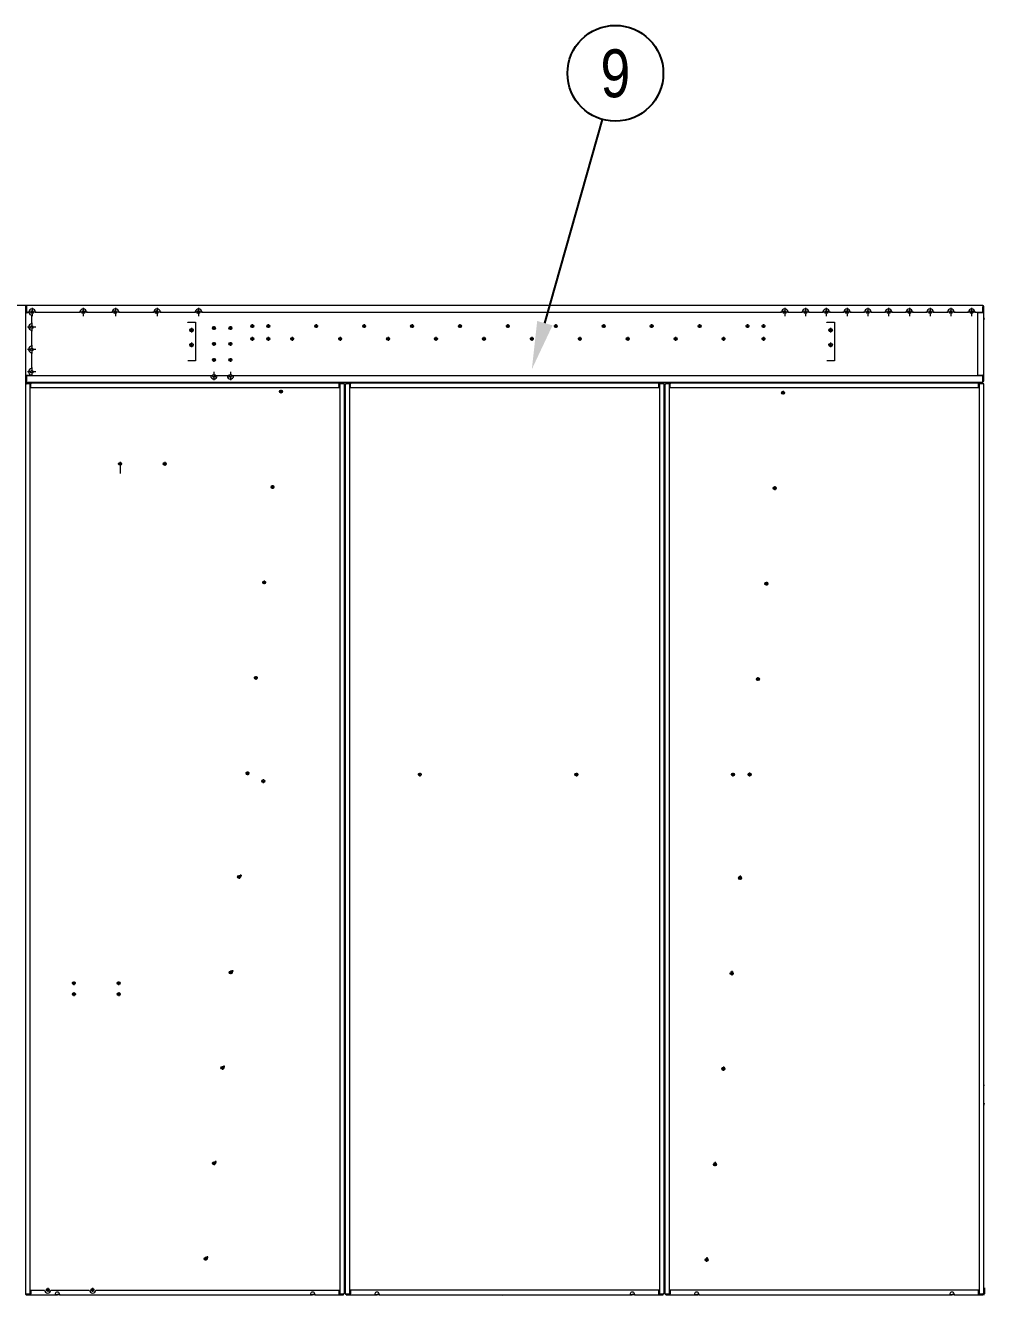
# Model space of a CAD drawing. Header units: millimetres. Extents: x -17070 to 48083, y -291348 to 45670.
# Drawn here: x 28776 to 31778, y 32957 to 36935 of the extents above; entities that cross this region are included whole.
import ezdxf
from ezdxf.enums import TextEntityAlignment as Align

# ---------------------------------------------------------------- set-up
doc = ezdxf.new("R2010")
doc.units = ezdxf.units.MM
doc.linetypes.add('DASHDOT', pattern=[18.5, 12, -3, 0.5, -3])
doc.layers.add('냉각탑_dim', color=1, linetype='Continuous')
doc.layers.add('냉각탑_text', color=3, linetype='Continuous')
doc.styles.get("Standard").update_dxf_attribs({"font": 'arial.ttf'})

# ---------------------------------------------------------------- blocks, each defined once
blk = doc.blocks.new('1')
at = {"lineweight": 20}
blk.add_line((28779.5, 36057.3), (27776, 36057.3), dxfattribs=at)
at = {"color": 7, "lineweight": 20, "ltscale": 0.4625}
for p, q in [((28776, 36053.8), (28776, 36035.3)), ((28778, 36035.3), (28778, 36053.8)), ((31774, 36053.8), (31774, 36035.3)), ((31776, 36035.3), (31776, 36053.8)), ((28776, 35839.3), (28776, 35820.8)), ((28778, 35820.8), (28778, 35839.3)), ((31774, 35839.3), (31774, 35820.8)), ((31776, 35820.8), (31776, 35839.3)), ((31777.5, 32981.8), (31777.5, 32963.3)), ((31777.5, 32981.8), (31777.5, 32963.3))]:
    blk.add_line(p, q, dxfattribs=at)
at = {"color": 7, "lineweight": 20, "ltscale": 0.05}
for p, q in [((28778, 36053.8), (28776, 36053.8)), ((31774, 36053.8), (31776, 36053.8)), ((28778, 35820.8), (28776, 35820.8)), ((28818, 35815.3), (28818, 35817.3)), ((29114, 35817.3), (29114, 35815.3)), ((29136, 35817.3), (29136, 35815.3)), ((29158, 35817.3), (29158, 35815.3)), ((29247.8, 35815.3), (29247.8, 35817.3)), ((29309, 35815.3), (29309, 35817.3)), ((29339, 35817.3), (29339, 35815.3)), ((29341, 35815.3), (29341, 35817.3)), ((29343, 35817.3), (29343, 35815.3)), ((29345, 35817.3), (29345, 35815.3)), ((29442.5, 35815.3), (29442.5, 35817.3)), ((29444.5, 35817.3), (29444.5, 35815.3)), ((31247.8, 35815.3), (31247.8, 35817.3)), ((31774, 35820.8), (31776, 35820.8)), ((29247.8, 32959.3), (29247.8, 32957.3)), ((31247.8, 32959.3), (31247.8, 32957.3))]:
    blk.add_line(p, q, dxfattribs=at)
at = {"color": 7, "lineweight": 20, "ltscale": 0.0375}
for p, q in [((28778, 36053.8), (28779.5, 36053.8)), ((31774, 36053.8), (31772.5, 36053.8)), ((28778, 35820.8), (28779.5, 35820.8)), ((28779.1, 35813.7), (28779.1, 35812.2)), ((29771.9, 35813.7), (29771.9, 35812.2)), ((29779.6, 35813.7), (29779.6, 35812.2)), ((30772.4, 35813.7), (30772.4, 35812.2)), ((30780.1, 35813.7), (30780.1, 35812.2)), ((31774, 35820.8), (31772.5, 35820.8)), ((31772.9, 35813.7), (31772.9, 35812.2)), ((29776.5, 34610.3), (29775, 34610.3)), ((30777, 34610.3), (30775.5, 34610.3)), ((29776.5, 34566.3), (29775, 34566.3)), ((30777, 34566.3), (30775.5, 34566.3)), ((29776.5, 34549.3), (29775, 34549.3)), ((30777, 34549.3), (30775.5, 34549.3)), ((28779.1, 32960.9), (28779.1, 32962.4)), ((29771.9, 32960.9), (29771.9, 32962.4)), ((29779.6, 32960.9), (29779.6, 32962.4)), ((30772.4, 32960.9), (30772.4, 32962.4)), ((30780.1, 32960.9), (30780.1, 32962.4)), ((31772.9, 32960.9), (31772.9, 32962.4))]:
    blk.add_line(p, q, dxfattribs=at)
at = {"color": 7, "lineweight": 20}
for p, q in [((31772.5, 36057.3), (28779.5, 36057.3)), ((28807, 36037.3), (28947, 36037.3)), ((28967, 36037.3), (29048, 36037.3)), ((29068, 36037.3), (29178, 36037.3)), ((29198, 36037.3), (29308, 36037.3)), ((29328, 36037.3), (31142.5, 36037.3)), ((31162.5, 36037.3), (31207.5, 36037.3)), ((31227.5, 36037.3), (31272.5, 36037.3)), ((31292.5, 36037.3), (31337.5, 36037.3)), ((31357.5, 36037.3), (31402.5, 36037.3)), ((31422.5, 36037.3), (31467.5, 36037.3)), ((31487.5, 36037.3), (31532.5, 36037.3)), ((31552.5, 36037.3), (31597.5, 36037.3)), ((31617.5, 36037.3), (31662.5, 36037.3)), ((31682.5, 36037.3), (31727.5, 36037.3)), ((31747.5, 36037.3), (31772.5, 36037.3)), ((28776, 36035.3), (28776, 35839.3)), ((28796, 36000.3), (28796, 36027.4)), ((29284.2, 36005.9), (29307.8, 36005.9)), ((29307.8, 36005.9), (29307.8, 35884.3)), ((31284.2, 36005.9), (31307.8, 36005.9)), ((31307.8, 36005.9), (31307.8, 35884.3)), ((31756, 36035.3), (31756, 35839.3)), ((31776, 35839.3), (31776, 36035.3)), ((28796, 35930.3), (28796, 35980.3)), ((28796, 35860.3), (28796, 35910.3)), ((29307.8, 35884.3), (29284.2, 35884.3)), ((31307.8, 35884.3), (31284.2, 35884.3)), ((28776, 35812.2), (28776, 32962.4)), ((29356, 35837.3), (28779.5, 35837.3)), ((28779.5, 35817.3), (31772.5, 35817.3)), ((28791, 32962.4), (28791, 35812.2)), ((28792.6, 35815.3), (29758.4, 35815.3)), ((29758.4, 35800.3), (28792.6, 35800.3)), ((29407.5, 35837.3), (29376, 35837.3)), ((31772.5, 35837.3), (29427.5, 35837.3)), ((29760, 35812.2), (29760, 32962.4)), ((29775, 32962.4), (29775, 35812.2)), ((29776.5, 35812.2), (29776.5, 32962.4)), ((29791.5, 32962.4), (29791.5, 35812.2)), ((29793.1, 35815.3), (30758.9, 35815.3)), ((30758.9, 35800.3), (29793.1, 35800.3)), ((30760.5, 35812.2), (30760.5, 32962.4)), ((30775.5, 32962.4), (30775.5, 35812.2)), ((30777, 35812.2), (30777, 32962.4)), ((30792, 32962.4), (30792, 35812.2)), ((30793.6, 35815.3), (31759.4, 35815.3)), ((31759.4, 35800.3), (30793.6, 35800.3)), ((31761, 35812.2), (31761, 32962.4)), ((31776, 32962.4), (31776, 35812.2)), ((28792.6, 32974.3), (28836, 32974.3)), ((28855.9, 32974.3), (28976, 32974.3)), ((28995.9, 32974.3), (29758.4, 32974.3)), ((30758.9, 32974.3), (29793.1, 32974.3)), ((31759.4, 32974.3), (30793.6, 32974.3)), ((28792.6, 32959.3), (28869.3, 32959.3)), ((28882.7, 32959.3), (29668.3, 32959.3)), ((29681.7, 32959.3), (29758.4, 32959.3)), ((29793.1, 32959.3), (29869.8, 32959.3)), ((29883.2, 32959.3), (30668.8, 32959.3)), ((30682.2, 32959.3), (30758.9, 32959.3)), ((30793.6, 32959.3), (30870.3, 32959.3)), ((30883.7, 32959.3), (31669.3, 32959.3)), ((31682.7, 32959.3), (31759.4, 32959.3))]:
    blk.add_line(p, q, dxfattribs=at)
at = {"color": 7, "lineweight": 20, "ltscale": 0.0875}
for p, q in [((28779.5, 36057.3), (28779.5, 36053.8)), ((31772.5, 36057.3), (31772.5, 36053.8)), ((28776, 36035.3), (28779.5, 36035.3)), ((31776, 36035.3), (31772.5, 36035.3)), ((28776, 35839.3), (28779.5, 35839.3)), ((31776, 35839.3), (31772.5, 35839.3)), ((28779.5, 35817.3), (28779.5, 35820.8)), ((31772.5, 35817.3), (31772.5, 35820.8))]:
    blk.add_line(p, q, dxfattribs=at)
at = {"color": 7, "lineweight": 20, "ltscale": 0.4125}
for p, q in [((28779.5, 36053.8), (28779.5, 36037.3)), ((31772.5, 36037.3), (31772.5, 36053.8)), ((31772.5, 36035.3), (31756, 36035.3)), ((28779.5, 35839.3), (28796, 35839.3)), ((31756, 35839.3), (31772.5, 35839.3)), ((28779.5, 35837.3), (28779.5, 35820.8)), ((31772.5, 35820.8), (31772.5, 35837.3))]:
    blk.add_line(p, q, dxfattribs=at)
at = {"color": 7, "lineweight": 20, "ltscale": 0.1875}
blk.add_line((28779.5, 36037.3), (28787, 36037.3), dxfattribs=at)
at = {"color": 7, "linetype": 'DASHDOT', "lineweight": 20}
for p, q in [((28810, 36037.3), (28784, 36037.3)), ((28797, 36050.3), (28797, 36024.3)), ((28970, 36037.3), (28944, 36037.3)), ((28957, 36050.3), (28957, 36024.3)), ((29071, 36037.3), (29045, 36037.3)), ((29058, 36050.3), (29058, 36024.3)), ((29201, 36037.3), (29175, 36037.3)), ((29188, 36050.3), (29188, 36024.3)), ((29331, 36037.3), (29305, 36037.3)), ((29318, 36050.3), (29318, 36024.3)), ((31165.5, 36037.3), (31139.5, 36037.3)), ((31152.5, 36050.3), (31152.5, 36024.3)), ((31230.5, 36037.3), (31204.5, 36037.3)), ((31217.5, 36050.3), (31217.5, 36024.3)), ((31295.5, 36037.3), (31269.5, 36037.3)), ((31282.5, 36050.3), (31282.5, 36024.3)), ((31360.5, 36037.3), (31334.5, 36037.3)), ((31347.5, 36050.3), (31347.5, 36024.3)), ((31425.5, 36037.3), (31399.5, 36037.3)), ((31412.5, 36050.3), (31412.5, 36024.3)), ((31490.5, 36037.3), (31464.5, 36037.3)), ((31477.5, 36050.3), (31477.5, 36024.3)), ((31555.5, 36037.3), (31529.5, 36037.3)), ((31542.5, 36050.3), (31542.5, 36024.3)), ((31620.5, 36037.3), (31594.5, 36037.3)), ((31607.5, 36050.3), (31607.5, 36024.3)), ((31685.5, 36037.3), (31659.5, 36037.3)), ((31672.5, 36050.3), (31672.5, 36024.3)), ((31750.5, 36037.3), (31724.5, 36037.3)), ((31737.5, 36050.3), (31737.5, 36024.3)), ((28796, 36003.3), (28796, 35977.3)), ((28809, 35990.3), (28783, 35990.3)), ((28809, 35920.3), (28783, 35920.3)), ((28796, 35933.3), (28796, 35907.3)), ((28809, 35850.3), (28783, 35850.3)), ((28796, 35863.3), (28796, 35837.3)), ((29366, 35850.3), (29366, 35824.3)), ((29417.5, 35850.3), (29417.5, 35824.3)), ((29379, 35837.3), (29353, 35837.3)), ((29430.5, 35837.3), (29404.5, 35837.3))]:
    blk.add_line(p, q, dxfattribs=at)
at = {"color": 7, "linetype": 'DASHDOT', "lineweight": 20, "ltscale": 0.292499}
for p, q in [((29062.8, 36037.3), (29051.1, 36037.3)), ((29192.8, 36037.3), (29181.1, 36037.3)), ((29322.8, 36037.3), (29311.1, 36037.3)), ((29371.8, 35987.3), (29360.1, 35987.3)), ((29423.3, 35987.3), (29411.6, 35987.3)), ((29491.8, 35993.3), (29480.1, 35993.3)), ((29541.8, 35993.3), (29530.1, 35993.3)), ((29691.8, 35993.3), (29680.1, 35993.3)), ((29841.8, 35993.3), (29830.1, 35993.3)), ((29991.8, 35993.3), (29980.1, 35993.3)), ((30141.8, 35993.3), (30130.1, 35993.3)), ((30291.8, 35993.3), (30280.1, 35993.3)), ((30441.8, 35993.3), (30430.1, 35993.3)), ((30591.8, 35993.3), (30580.1, 35993.3)), ((30741.8, 35993.3), (30730.1, 35993.3)), ((29371.8, 35937.3), (29360.1, 35937.3)), ((29423.3, 35937.3), (29411.6, 35937.3)), ((29491.8, 35953.3), (29480.1, 35953.3)), ((29541.8, 35953.3), (29530.1, 35953.3)), ((29616.8, 35953.3), (29605.1, 35953.3)), ((29766.8, 35953.3), (29755.1, 35953.3)), ((29916.8, 35953.3), (29905.1, 35953.3)), ((30066.8, 35953.3), (30055.1, 35953.3)), ((30216.8, 35953.3), (30205.1, 35953.3)), ((30366.8, 35953.3), (30355.1, 35953.3)), ((30516.8, 35953.3), (30505.1, 35953.3)), ((30666.8, 35953.3), (30655.1, 35953.3)), ((29371.8, 35887.3), (29360.1, 35887.3)), ((29423.3, 35887.3), (29411.6, 35887.3)), ((29581.4, 35788.3), (29569.7, 35788.3)), ((29575.6, 35794.1), (29575.6, 35782.4)), ((31147.2, 35790.3), (31147.2, 35778.6)), ((29077.8, 35561.8), (29066.1, 35561.8)), ((29217.8, 35561.8), (29206.1, 35561.8)), ((29555.3, 35489.4), (29543.6, 35489.4)), ((29549.4, 35495.3), (29549.4, 35483.6)), ((31121, 35491.5), (31121, 35479.8)), ((29529.1, 35190.5), (29517.4, 35190.5)), ((31094.9, 35192.6), (31094.9, 35180.9)), ((29503, 34891.7), (29491.3, 34891.7)), ((31074.6, 34887.9), (31062.9, 34887.9)), ((31068.7, 34893.7), (31068.7, 34882)), ((29476.8, 34592.8), (29465.1, 34592.8)), ((29526.2, 34568.1), (29514.5, 34568.1)), ((29520.4, 34574), (29520.4, 34562.3)), ((30010.3, 34594.6), (30010.3, 34582.9)), ((30500.3, 34594.6), (30500.3, 34582.9)), ((30990.3, 34594.6), (30990.3, 34582.9)), ((31048.4, 34589), (31036.7, 34589)), ((31042.6, 34594.9), (31042.6, 34583.2)), ((29444.7, 34274), (29444.7, 34262.3)), ((29418.5, 33975.2), (29418.5, 33963.5)), ((30986.4, 33971.8), (30986.4, 33960.1)), ((28933.3, 33935.3), (28921.6, 33935.3)), ((28927.5, 33941.2), (28927.5, 33929.5)), ((29073.3, 33935.3), (29061.6, 33935.3)), ((29067.5, 33941.2), (29067.5, 33929.5)), ((28933.8, 33901.3), (28922.1, 33901.3)), ((28928, 33907.2), (28928, 33895.5)), ((29073.8, 33901.3), (29062.1, 33901.3)), ((29068, 33907.2), (29068, 33895.5)), ((29392.4, 33676.3), (29392.4, 33664.6)), ((30960.3, 33672.9), (30960.3, 33661.2)), ((30908, 33075.2), (30908, 33063.5)), ((28851.8, 32975.3), (28840.1, 32975.3)), ((28846, 32981.2), (28846, 32969.5)), ((28991.8, 32975.3), (28980.1, 32975.3)), ((28986, 32981.2), (28986, 32969.5))]:
    blk.add_line(p, q, dxfattribs=at)
at = {"color": 7, "linetype": 'DASHDOT', "lineweight": 20, "ltscale": 0.292505}
for p, q in [((29057, 36043.2), (29057, 36031.5)), ((29187, 36043.2), (29187, 36031.5)), ((29317, 36043.2), (29317, 36031.5)), ((29486, 35999.2), (29486, 35987.5)), ((29536, 35999.2), (29536, 35987.5)), ((29686, 35999.2), (29686, 35987.5)), ((29836, 35999.2), (29836, 35987.5)), ((29986, 35999.2), (29986, 35987.5)), ((30136, 35999.2), (30136, 35987.5)), ((30286, 35999.2), (30286, 35987.5)), ((30436, 35999.2), (30436, 35987.5)), ((30586, 35999.2), (30586, 35987.5)), ((30736, 35999.2), (30736, 35987.5)), ((30886, 35999.2), (30886, 35987.5)), ((31036, 35999.2), (31036, 35987.5)), ((31086, 35999.2), (31086, 35987.5)), ((29366, 35993.2), (29366, 35981.5)), ((29417.5, 35993.2), (29417.5, 35981.5)), ((29486, 35959.2), (29486, 35947.5)), ((29536, 35959.2), (29536, 35947.5)), ((29611, 35959.2), (29611, 35947.5)), ((29761, 35959.2), (29761, 35947.5)), ((29911, 35959.2), (29911, 35947.5)), ((30061, 35959.2), (30061, 35947.5)), ((30211, 35959.2), (30211, 35947.5)), ((30361, 35959.2), (30361, 35947.5)), ((30511, 35959.2), (30511, 35947.5)), ((30661, 35959.2), (30661, 35947.5)), ((30811, 35959.2), (30811, 35947.5)), ((30961, 35959.2), (30961, 35947.5)), ((31086, 35959.2), (31086, 35947.5)), ((29366, 35943.2), (29366, 35931.5)), ((29417.5, 35943.2), (29417.5, 35931.5)), ((29366, 35893.2), (29366, 35881.5)), ((29417.5, 35893.2), (29417.5, 35881.5)), ((29072, 35567.7), (29072, 35556)), ((29212, 35567.7), (29212, 35556)), ((29523.3, 35196.4), (29523.3, 35184.7)), ((29497.1, 34897.5), (29497.1, 34885.8)), ((29471, 34598.7), (29471, 34587)), ((29450.5, 34268.2), (29438.8, 34268.2)), ((29424.4, 33969.3), (29412.7, 33969.3)), ((29398.2, 33670.4), (29386.5, 33670.4)), ((29372.1, 33371.6), (29360.4, 33371.6)), ((29345.9, 33072.7), (29334.2, 33072.7))]:
    blk.add_line(p, q, dxfattribs=at)
at = {"color": 7, "lineweight": 20, "ltscale": 0.192551}
blk.add_line((28787.2, 36035.3), (28779.5, 36035.3), dxfattribs=at)
at = {"color": 7, "lineweight": 20, "ltscale": 0.023431}
for p, q in [((29284.2, 36004.9), (29284.2, 36005.9)), ((31284.2, 36004.9), (31284.2, 36005.9))]:
    blk.add_line(p, q, dxfattribs=at)
at = {"color": 7, "lineweight": 20, "ltscale": 0.012499}
for p, q in [((31778, 36017.3), (31777.5, 36017.3)), ((31778, 36015.3), (31777.5, 36015.3))]:
    blk.add_line(p, q, dxfattribs=at)
at = {"color": 7, "linetype": 'DASHDOT', "lineweight": 20, "ltscale": 0.357501}
for p, q in [((29303.1, 35980.3), (29288.8, 35980.3)), ((29303.1, 35934.3), (29288.8, 35934.3))]:
    blk.add_line(p, q, dxfattribs=at)
at = {"color": 7, "linetype": 'DASHDOT', "lineweight": 20, "ltscale": 0.357495}
for p, q in [((29296, 35987.5), (29296, 35973.2)), ((31296, 35987.5), (31296, 35973.2)), ((29296, 35941.5), (29296, 35927.2)), ((31296, 35941.5), (31296, 35927.2))]:
    blk.add_line(p, q, dxfattribs=at)
at = {"color": 7, "linetype": 'DASHDOT', "lineweight": 20, "ltscale": 0.2925}
for p, q in [((30891.8, 35993.3), (30880.1, 35993.3)), ((31041.8, 35993.3), (31030.1, 35993.3)), ((31091.8, 35993.3), (31080.1, 35993.3)), ((30816.8, 35953.3), (30805.1, 35953.3)), ((30966.8, 35953.3), (30955.1, 35953.3)), ((31091.8, 35953.3), (31080.1, 35953.3)), ((31153, 35784.5), (31141.3, 35784.5)), ((31126.9, 35485.6), (31115.2, 35485.6)), ((31100.7, 35186.7), (31089, 35186.7)), ((30996.1, 34588.7), (30984.4, 34588.7)), ((31018.4, 34264.8), (31006.7, 34264.8)), ((30992.3, 33965.9), (30980.6, 33965.9)), ((30966.1, 33667), (30954.4, 33667)), ((29366.2, 33377.4), (29366.2, 33365.7)), ((30934.1, 33374), (30934.1, 33362.3)), ((30940, 33368.2), (30928.3, 33368.2)), ((29340.1, 33078.6), (29340.1, 33066.9)), ((30913.8, 33069.3), (30902.1, 33069.3))]:
    blk.add_line(p, q, dxfattribs=at)
at = {"color": 7, "linetype": 'DASHDOT', "lineweight": 20, "ltscale": 0.3575}
for p, q in [((31303.1, 35980.3), (31288.8, 35980.3)), ((31303.1, 35934.3), (31288.8, 35934.3))]:
    blk.add_line(p, q, dxfattribs=at)
at = {"color": 7, "lineweight": 20, "ltscale": 0.053766}
for p, q in [((29364.9, 35940.1), (29367.1, 35940.1)), ((29416.4, 35940.1), (29418.6, 35940.1))]:
    blk.add_line(p, q, dxfattribs=at)
at = {"color": 7, "lineweight": 20, "ltscale": 0.025}
blk.add_line((28796, 35839.3), (28796, 35840.3), dxfattribs=at)
at = {"color": 7, "lineweight": 20, "ltscale": 0.214999}
blk.add_line((28776, 35820.8), (28776, 35812.2), dxfattribs=at)
at = {"color": 7, "lineweight": 20, "ltscale": 0.0775}
for p, q in [((28776, 35812.2), (28779.1, 35812.2)), ((28792.6, 35815.3), (28792.6, 35812.2)), ((29758.4, 35815.3), (29758.4, 35812.2)), ((29775, 35812.2), (29771.9, 35812.2)), ((29776.5, 35812.2), (29779.6, 35812.2)), ((29793.1, 35815.3), (29793.1, 35812.2)), ((30758.9, 35815.3), (30758.9, 35812.2)), ((30775.5, 35812.2), (30772.4, 35812.2)), ((30777, 35812.2), (30780.1, 35812.2)), ((30793.6, 35815.3), (30793.6, 35812.2)), ((31759.4, 35815.3), (31759.4, 35812.2)), ((31776, 35812.2), (31772.9, 35812.2)), ((28776, 32962.4), (28779.1, 32962.4)), ((28779.1, 32959.3), (28779.1, 32962.4)), ((28792.6, 32959.3), (28792.6, 32962.4)), ((29758.4, 32959.3), (29758.4, 32962.4)), ((29775, 32962.4), (29771.9, 32962.4)), ((29776.5, 32962.4), (29779.6, 32962.4)), ((29793.1, 32959.3), (29793.1, 32962.4)), ((30758.9, 32959.3), (30758.9, 32962.4)), ((30775.5, 32962.4), (30772.4, 32962.4)), ((30777, 32962.4), (30780.1, 32962.4)), ((30793.6, 32959.3), (30793.6, 32962.4)), ((31759.4, 32959.3), (31759.4, 32962.4)), ((31776, 32962.4), (31772.9, 32962.4))]:
    blk.add_line(p, q, dxfattribs=at)
at = {"color": 7, "lineweight": 20, "ltscale": 0.3375}
for p, q in [((28792.6, 35815.3), (28779.1, 35815.3)), ((28779.1, 35813.7), (28792.6, 35813.7)), ((29771.9, 35815.3), (29758.4, 35815.3)), ((29758.4, 35813.7), (29771.9, 35813.7)), ((29793.1, 35815.3), (29779.6, 35815.3)), ((29779.6, 35813.7), (29793.1, 35813.7)), ((30772.4, 35815.3), (30758.9, 35815.3)), ((30758.9, 35813.7), (30772.4, 35813.7)), ((30793.6, 35815.3), (30780.1, 35815.3)), ((30780.1, 35813.7), (30793.6, 35813.7)), ((31772.9, 35815.3), (31759.4, 35815.3)), ((31759.4, 35813.7), (31772.9, 35813.7)), ((28792.6, 32960.9), (28779.1, 32960.9)), ((28779.1, 32959.3), (28792.6, 32959.3)), ((29771.9, 32960.9), (29758.4, 32960.9)), ((29758.4, 32959.3), (29771.9, 32959.3)), ((29793.1, 32960.9), (29779.6, 32960.9)), ((29779.6, 32959.3), (29793.1, 32959.3)), ((30772.4, 32960.9), (30758.9, 32960.9)), ((30758.9, 32959.3), (30772.4, 32959.3)), ((30793.6, 32960.9), (30780.1, 32960.9)), ((30780.1, 32959.3), (30793.6, 32959.3)), ((31772.9, 32960.9), (31759.4, 32960.9)), ((31759.4, 32959.3), (31772.9, 32959.3))]:
    blk.add_line(p, q, dxfattribs=at)
at = {"color": 7, "lineweight": 20, "ltscale": 0.04}
for p, q in [((28779.1, 35815.3), (28779.1, 35813.7)), ((29771.9, 35815.3), (29771.9, 35813.7)), ((29779.6, 35815.3), (29779.6, 35813.7)), ((30772.4, 35815.3), (30772.4, 35813.7)), ((30780.1, 35815.3), (30780.1, 35813.7)), ((31772.9, 35815.3), (31772.9, 35813.7)), ((28779.1, 32959.3), (28779.1, 32960.9)), ((28869.3, 32959.3), (28869.3, 32960.9)), ((28882.7, 32959.3), (28882.7, 32960.9)), ((29668.3, 32959.3), (29668.3, 32960.9)), ((29681.7, 32959.3), (29681.7, 32960.9)), ((29771.9, 32959.3), (29771.9, 32960.9)), ((29779.6, 32959.3), (29779.6, 32960.9)), ((29869.8, 32959.3), (29869.8, 32960.9)), ((29883.2, 32959.3), (29883.2, 32960.9)), ((30668.8, 32959.3), (30668.8, 32960.9)), ((30682.2, 32959.3), (30682.2, 32960.9)), ((30772.4, 32959.3), (30772.4, 32960.9)), ((30780.1, 32959.3), (30780.1, 32960.9)), ((30870.3, 32959.3), (30870.3, 32960.9)), ((30883.7, 32959.3), (30883.7, 32960.9)), ((31669.3, 32959.3), (31669.3, 32960.9)), ((31682.7, 32959.3), (31682.7, 32960.9)), ((31772.9, 32959.3), (31772.9, 32960.9))]:
    blk.add_line(p, q, dxfattribs=at)
at = {"color": 7, "lineweight": 20, "ltscale": 0.2975}
for p, q in [((28791, 35812.2), (28779.1, 35812.2)), ((28792.6, 35800.3), (28792.6, 35812.2)), ((29758.4, 35800.3), (29758.4, 35812.2)), ((29771.9, 35812.2), (29760, 35812.2)), ((29791.5, 35812.2), (29779.6, 35812.2)), ((29793.1, 35800.3), (29793.1, 35812.2)), ((30758.9, 35800.3), (30758.9, 35812.2)), ((30772.4, 35812.2), (30760.5, 35812.2)), ((30792, 35812.2), (30780.1, 35812.2)), ((30793.6, 35800.3), (30793.6, 35812.2)), ((31759.4, 35800.3), (31759.4, 35812.2)), ((31772.9, 35812.2), (31761, 35812.2)), ((28792.6, 32974.3), (28792.6, 32962.4)), ((29758.4, 32962.4), (29758.4, 32974.3)), ((29793.1, 32974.3), (29793.1, 32962.4)), ((30758.9, 32962.4), (30758.9, 32974.3)), ((30793.6, 32974.3), (30793.6, 32962.4)), ((31759.4, 32962.4), (31759.4, 32974.3)), ((28779.1, 32962.4), (28791, 32962.4)), ((29760, 32962.4), (29771.9, 32962.4)), ((29779.6, 32962.4), (29791.5, 32962.4)), ((30760.5, 32962.4), (30772.4, 32962.4)), ((30780.1, 32962.4), (30792, 32962.4)), ((31761, 32962.4), (31772.9, 32962.4))]:
    blk.add_line(p, q, dxfattribs=at)
at = {"color": 7, "lineweight": 20, "ltscale": 0.049997}
for p, q in [((29277.8, 35817.3), (29277.8, 35815.3)), ((31277.8, 35817.3), (31277.8, 35815.3))]:
    blk.add_line(p, q, dxfattribs=at)
at = {"color": 7, "lineweight": 20, "ltscale": 0.050191}
for p, q in [((29594.7, 35817.3), (29594.9, 35815.3)), ((29596.9, 35815.3), (29596.7, 35817.3)), ((29604.3, 35817.3), (29604.1, 35815.3)), ((30213.9, 35817.3), (30213.7, 35815.3)), ((30213.7, 35815.3), (30213.9, 35817.3)), ((30518.7, 35817.3), (30518.5, 35815.3)), ((30518.5, 35815.3), (30518.7, 35817.3)), ((29310.1, 32959.3), (29309.9, 32957.3)), ((29350.1, 32957.3), (29350.3, 32959.3)), ((29350.7, 32959.3), (29350.5, 32957.3)), ((29354.3, 32959.3), (29354.1, 32957.3)), ((29963.7, 32957.3), (29963.9, 32959.3)), ((29963.9, 32959.3), (29963.7, 32957.3)), ((30268.5, 32957.3), (30268.7, 32959.3)), ((30268.7, 32959.3), (30268.5, 32957.3)), ((30918.3, 32957.3), (30918.4, 32959.3))]:
    blk.add_line(p, q, dxfattribs=at)
at = {"color": 7, "lineweight": 20, "ltscale": 0.05019}
for p, q in [((31128.1, 35815.3), (31128.3, 35817.3)), ((30878.3, 32959.3), (30878.1, 32957.3))]:
    blk.add_line(p, q, dxfattribs=at)
at = {"color": 7, "lineweight": 20, "ltscale": 0.04994}
blk.add_line((31277.8, 35817.3), (31277.8, 35815.3), dxfattribs=at)
at = {"color": 7, "linetype": 'DASHDOT', "lineweight": 20, "ltscale": 0.195001}
for p, q in [((29579.6, 35788.1), (29571.8, 35788.1)), ((29575.7, 35792), (29575.7, 35784.2)), ((29072.1, 35565.5), (29072.1, 35557.7)), ((29216, 35561.6), (29208.2, 35561.6)), ((29212.1, 35565.5), (29212.1, 35557.7)), ((29553.4, 35489.3), (29545.6, 35489.3)), ((29549.5, 35493.2), (29549.5, 35485.4)), ((31123.3, 35485.6), (31115.5, 35485.6)), ((29527.3, 35190.4), (29519.5, 35190.4)), ((29523.4, 35194.3), (29523.4, 35186.5)), ((31097.1, 35186.7), (31089.3, 35186.7)), ((29501.1, 34891.5), (29493.3, 34891.5)), ((29497.2, 34895.4), (29497.2, 34887.6)), ((31067.1, 34891.8), (31067.1, 34884)), ((29475, 34592.7), (29467.2, 34592.7)), ((29471.1, 34596.6), (29471.1, 34588.8)), ((30504.3, 34588.3), (30496.5, 34588.3)), ((31040.9, 34592.9), (31040.9, 34585.1)), ((29444.7, 34272.1), (29444.7, 34264.3)), ((29452.9, 34271.9), (29445.1, 34271.9)), ((29449, 34275.8), (29449, 34268)), ((31012.9, 34272.6), (31012.9, 34264.8)), ((29426.8, 33973), (29419, 33973)), ((29422.9, 33976.9), (29422.9, 33969.1)), ((30986.8, 33973.8), (30986.8, 33966)), ((28931.5, 33935.4), (28923.7, 33935.4)), ((28927.6, 33939.3), (28927.6, 33931.5)), ((29071.4, 33935.4), (29063.6, 33935.4)), ((29067.5, 33939.3), (29067.5, 33931.5)), ((28931.6, 33901.5), (28923.8, 33901.5)), ((29071.5, 33901.5), (29063.7, 33901.5)), ((29400.6, 33674.2), (29392.8, 33674.2)), ((29396.7, 33678.1), (29396.7, 33670.3)), ((29374.5, 33375.3), (29366.7, 33375.3)), ((29348.3, 33076.4), (29340.5, 33076.4)), ((30908.3, 33077.2), (30908.3, 33069.4)), ((28989.8, 32975.3), (28982, 32975.3)), ((28985.9, 32979.2), (28985.9, 32971.4))]:
    blk.add_line(p, q, dxfattribs=at)
at = {"color": 7, "linetype": 'DASHDOT', "lineweight": 20, "ltscale": 0.195}
for p, q in [((31149.4, 35784.5), (31141.6, 35784.5)), ((31071, 34887.9), (31063.2, 34887.9)), ((31044.8, 34589), (31037, 34589)), ((31016.5, 34264.8), (31008.7, 34264.8)), ((31016.8, 34268.7), (31009, 34268.7)), ((30990.7, 33969.9), (30982.9, 33969.9)), ((30990.3, 33965.9), (30982.5, 33965.9)), ((30964.2, 33667), (30956.4, 33667)), ((30964.5, 33671), (30956.7, 33671)), ((29366.3, 33375.6), (29366.3, 33367.8)), ((29370.6, 33379.2), (29370.6, 33371.4)), ((30938.4, 33372.2), (30930.6, 33372.2)), ((30934.1, 33372.1), (30934.1, 33364.3)), ((30934.5, 33376.1), (30934.5, 33368.3)), ((30938, 33368.2), (30930.2, 33368.2)), ((29340.1, 33076.7), (29340.1, 33068.9)), ((29344.4, 33080.3), (29344.4, 33072.5)), ((30911.9, 33069.3), (30904.1, 33069.3)), ((30912.2, 33073.3), (30904.4, 33073.3)), ((30908, 33073.2), (30908, 33065.4))]:
    blk.add_line(p, q, dxfattribs=at)
at = {"color": 7, "linetype": 'DASHDOT', "lineweight": 20, "ltscale": 0.194995}
for p, q in [((31145.5, 35788.4), (31145.5, 35780.6)), ((29076, 35561.6), (29068.2, 35561.6)), ((31119.4, 35489.5), (31119.4, 35481.7)), ((31093.2, 35190.6), (31093.2, 35182.8)), ((30500.4, 34592.2), (30500.4, 34584.4)), ((29448.6, 34268.2), (29440.8, 34268.2)), ((29422.5, 33969.4), (29414.7, 33969.4)), ((29396.3, 33670.5), (29388.5, 33670.5)), ((29370.2, 33371.7), (29362.4, 33371.7)), ((29344, 33072.8), (29336.2, 33072.8))]:
    blk.add_line(p, q, dxfattribs=at)
at = {"color": 0, "lineweight": 20}
blk.add_line((29072.1, 35561.8), (29072.1, 35531.8), dxfattribs=at)
at = {"color": 7, "linetype": 'DASHDOT', "lineweight": 20, "ltscale": 0.292502}
for p, q in [((30016.1, 34588.7), (30004.4, 34588.7)), ((30506.1, 34588.7), (30494.4, 34588.7)), ((31012.6, 34270.6), (31012.6, 34258.9))]:
    blk.add_line(p, q, dxfattribs=at)
at = {"color": 7, "linetype": 'DASHDOT', "lineweight": 20, "ltscale": 0.194998}
for p, q in [((31012.6, 34268.7), (31012.6, 34260.9)), ((29418.6, 33973.3), (29418.6, 33965.5)), ((30986.4, 33969.8), (30986.4, 33962)), ((28927.7, 33905.4), (28927.7, 33897.6)), ((29067.6, 33905.4), (29067.6, 33897.6)), ((29392.4, 33674.4), (29392.4, 33666.6)), ((30960.3, 33670.9), (30960.3, 33663.1)), ((30960.6, 33674.9), (30960.6, 33667.1))]:
    blk.add_line(p, q, dxfattribs=at)
at = {"color": 7, "lineweight": 20, "ltscale": 0.077786}
blk.add_line((31778, 33617.2), (31776, 33614.8), dxfattribs=at)
at = {"color": 7, "lineweight": 20, "ltscale": 0.05349}
blk.add_line((31776, 33560), (31778, 33559.2), dxfattribs=at)
blk.add_line((31776, 33560), (31778, 33559.2), dxfattribs=at)
at = {"color": 7, "lineweight": 20, "ltscale": 0.039896}
blk.add_line((31777.5, 33554), (31776, 33554.6), dxfattribs=at)
at = {"color": 7, "lineweight": 20, "ltscale": 0.012708}
for p, q in [((31777.5, 33554), (31778, 33554)), ((31777.5, 32981.8), (31778, 32981.8)), ((31778, 32981.8), (31777.5, 32981.8))]:
    blk.add_line(p, q, dxfattribs=at)
at = {"color": 7, "lineweight": 20, "ltscale": 0.000294144}
blk.add_line((28779.1, 32959.3), (28779.1, 32959.3), dxfattribs=at)
at = {"color": 7, "lineweight": 20, "ltscale": 0.168029}
for p, q in [((28869.3, 32960.9), (28876, 32960.9)), ((28869.3, 32959.3), (28876, 32959.3)), ((28882.7, 32960.9), (28876, 32960.9)), ((28882.7, 32959.3), (28876, 32959.3)), ((29668.3, 32960.9), (29675, 32960.9)), ((29668.3, 32959.3), (29675, 32959.3)), ((29681.7, 32960.9), (29675, 32960.9)), ((29681.7, 32959.3), (29675, 32959.3)), ((29869.8, 32960.9), (29876.5, 32960.9)), ((29869.8, 32959.3), (29876.5, 32959.3)), ((29883.2, 32960.9), (29876.5, 32960.9)), ((29883.2, 32959.3), (29876.5, 32959.3)), ((30668.8, 32960.9), (30675.5, 32960.9)), ((30668.8, 32959.3), (30675.5, 32959.3)), ((30682.2, 32960.9), (30675.5, 32960.9)), ((30682.2, 32959.3), (30675.5, 32959.3)), ((30870.3, 32960.9), (30877, 32960.9)), ((30870.3, 32959.3), (30877, 32959.3)), ((30883.7, 32960.9), (30877, 32960.9)), ((30883.7, 32959.3), (30877, 32959.3)), ((31669.3, 32960.9), (31676, 32960.9)), ((31669.3, 32959.3), (31676, 32959.3)), ((31682.7, 32960.9), (31676, 32960.9)), ((31682.7, 32959.3), (31676, 32959.3))]:
    blk.add_line(p, q, dxfattribs=at)
at = {"color": 7, "lineweight": 20, "ltscale": 0.049942}
for p, q in [((29277.8, 32959.3), (29277.8, 32957.3)), ((31277.8, 32959.3), (31277.8, 32957.3))]:
    blk.add_line(p, q, dxfattribs=at)
at = {"color": 7, "lineweight": 20, "ltscale": 0.049995}
for p, q in [((29277.8, 32959.3), (29277.8, 32957.3)), ((31277.8, 32959.3), (31277.8, 32957.3))]:
    blk.add_line(p, q, dxfattribs=at)
at = {"color": 7, "lineweight": 20, "ltscale": 0.114792}
blk.add_line((31772.9, 32961.8), (31777.5, 32961.8), dxfattribs=at)
at = {"color": 7, "lineweight": 20, "ltscale": 0.114793}
blk.add_line((31777.5, 32959.8), (31772.9, 32959.8), dxfattribs=at)
at = {"color": 7, "lineweight": 20, "ltscale": 0.037293}
blk.add_line((31776, 32963.3), (31777.5, 32963.3), dxfattribs=at)
at = {"color": 7, "lineweight": 20, "ltscale": 0.037353}
blk.add_line((31777.5, 32963.3), (31776, 32963.3), dxfattribs=at)
at = {"color": 7, "lineweight": 20}
for centre, radius in [((28797, 36037.3), 4.5), ((28797, 36037.3), 3), ((28957, 36037.3), 4.5), ((28957, 36037.3), 3), ((29057, 36037.3), 4.5), ((29057, 36037.3), 3), ((29187, 36037.3), 4.5), ((29187, 36037.3), 3), ((29317, 36037.3), 4.5), ((29317, 36037.3), 3), ((31152.5, 36037.3), 4.5), ((31152.5, 36037.3), 3), ((31217.5, 36037.3), 4.5), ((31217.5, 36037.3), 3), ((31282.5, 36037.3), 4.5), ((31282.5, 36037.3), 3), ((31347.5, 36037.3), 4.5), ((31347.5, 36037.3), 3), ((31412.5, 36037.3), 4.5), ((31412.5, 36037.3), 3), ((31477.5, 36037.3), 4.5), ((31477.5, 36037.3), 3), ((31542.5, 36037.3), 4.5), ((31542.5, 36037.3), 3), ((31607.5, 36037.3), 4.5), ((31607.5, 36037.3), 3), ((31672.5, 36037.3), 4.5), ((31672.5, 36037.3), 3), ((31737.5, 36037.3), 4.5), ((31737.5, 36037.3), 3), ((29486, 35993.3), 4.5), ((29536, 35993.3), 4.5), ((29686, 35993.3), 4.5), ((29836, 35993.3), 4.5), ((29986, 35993.3), 4.5), ((30136, 35993.3), 4.5), ((30286, 35993.3), 4.5), ((30436, 35993.3), 4.5), ((30586, 35993.3), 4.5), ((30736, 35993.3), 4.5), ((30886, 35993.3), 4.5), ((31036, 35993.3), 4.5), ((31086, 35993.3), 4.5), ((28796, 35990.3), 4.5), ((28796, 35990.3), 3), ((29296, 35980.3), 5.5), ((29296, 35980.3), 4.5), ((29366, 35987.3), 4.5), ((29366, 35987.3), 3), ((29417.5, 35987.3), 4.5), ((29417.5, 35987.3), 3), ((29486, 35953.3), 4.5), ((29486, 35993.3), 3), ((29536, 35953.3), 4.5), ((29536, 35993.3), 3), ((29611, 35953.3), 4.5), ((29686, 35993.3), 3), ((29761, 35953.3), 4.5), ((29836, 35993.3), 3), ((29911, 35953.3), 4.5), ((29986, 35993.3), 3), ((30061, 35953.3), 4.5), ((30136, 35993.3), 3), ((30211, 35953.3), 4.5), ((30286, 35993.3), 3), ((30361, 35953.3), 4.5), ((30436, 35993.3), 3), ((30511, 35953.3), 4.5), ((30586, 35993.3), 3), ((30661, 35953.3), 4.5), ((30736, 35993.3), 3), ((30811, 35953.3), 4.5), ((30886, 35993.3), 3), ((30961, 35953.3), 4.5), ((31036, 35993.3), 3), ((31086, 35953.3), 4.5), ((31086, 35993.3), 3), ((31296, 35980.3), 5.5), ((31296, 35980.3), 4.5), ((28796, 35920.3), 4.5), ((28796, 35920.3), 3), ((29296, 35934.3), 5.5), ((29296, 35934.3), 4.5), ((29366, 35937.3), 4.5), ((29366, 35937.3), 3), ((29417.5, 35937.3), 4.5), ((29417.5, 35937.3), 3), ((29486, 35953.3), 3), ((29536, 35953.3), 3), ((29611, 35953.3), 3), ((29761, 35953.3), 3), ((29911, 35953.3), 3), ((30061, 35953.3), 3), ((30211, 35953.3), 3), ((30361, 35953.3), 3), ((30511, 35953.3), 3), ((30661, 35953.3), 3), ((30811, 35953.3), 3), ((30961, 35953.3), 3), ((31086, 35953.3), 3), ((31296, 35934.3), 5.5), ((31296, 35934.3), 4.5), ((29366, 35887.3), 4.5), ((29366, 35887.3), 3), ((29417.5, 35887.3), 4.5), ((29417.5, 35887.3), 3), ((28796, 35850.3), 4.5), ((28796, 35850.3), 3), ((29366, 35837.3), 4.5), ((29366, 35837.3), 3), ((29417.5, 35837.3), 4.5), ((29417.5, 35837.3), 3), ((29575.6, 35788.3), 4.5), ((29575.7, 35788.1), 3), ((31147.2, 35784.5), 4.5), ((29072, 35561.8), 4.5), ((29072.1, 35561.6), 3), ((29212, 35561.8), 4.5), ((29212.1, 35561.6), 3), ((29549.4, 35489.4), 4.5), ((29549.5, 35489.3), 3), ((31121, 35485.6), 4.5), ((29523.3, 35190.5), 4.5), ((29523.4, 35190.4), 3), ((31094.9, 35186.7), 4.5), ((29497.1, 34891.7), 4.5), ((29497.2, 34891.5), 3), ((31068.7, 34887.9), 4.5), ((29471, 34592.8), 4.5), ((29471.1, 34592.7), 3), ((29520.4, 34568.1), 4.5), ((30010.3, 34588.7), 4.5), ((30500.3, 34588.7), 4.5), ((30500.4, 34588.3), 3), ((30990.3, 34588.7), 4.5), ((31042.6, 34589), 4.5), ((29444.7, 34268.2), 4.5), ((29444.7, 34268.2), 3), ((31012.6, 34264.8), 4.5), ((29418.5, 33969.3), 4.5), ((29418.6, 33969.4), 3), ((30986.4, 33965.9), 4.5), ((28927.5, 33935.3), 4.5), ((28927.6, 33935.4), 3), ((29067.5, 33935.3), 4.5), ((29067.5, 33935.4), 3), ((28928, 33901.3), 4.5), ((28927.7, 33901.5), 3), ((29068, 33901.3), 4.5), ((29067.6, 33901.5), 3), ((29392.4, 33670.4), 4.5), ((29392.4, 33670.5), 3), ((30960.3, 33667), 4.5), ((29366.2, 33371.6), 4.5), ((29366.3, 33371.7), 3), ((30934.1, 33368.2), 4.5), ((29340.1, 33072.7), 4.5), ((29340.1, 33072.8), 3), ((30908, 33069.3), 4.5), ((28846, 32975.3), 4.5), ((28846, 32975.3), 3), ((28986, 32975.3), 4.5), ((28985.9, 32975.3), 3)]:
    blk.add_circle(centre, radius, dxfattribs=at)
for centre, radius, start, end in [((28779.5, 36053.8), 3.56, 91.0452, 178.9548), ((28779.5, 36053.8), 1.56, 92.3804, 177.6205), ((28797, 36037.3), 10, 0, 180), ((28957, 36037.3), 10, 0, 180), ((29058, 36037.3), 10, 0, 180), ((29188, 36037.3), 10, 0, 180), ((29318, 36037.3), 10, 0, 180), ((31152.5, 36037.3), 10, 0, 180), ((31217.5, 36037.3), 10, 0, 180), ((31282.5, 36037.3), 10, 0, 180), ((31347.5, 36037.3), 10, 0, 180), ((31412.5, 36037.3), 10, 0, 180), ((31477.5, 36037.3), 10, 0, 180), ((31542.5, 36037.3), 10, 0, 180), ((31607.5, 36037.3), 10, 0, 180), ((31672.5, 36037.3), 10, 0, 180), ((31737.5, 36037.3), 10, 0, 180), ((31772.5, 36053.8), 3.5, 0, 90), ((31772.5, 36053.8), 1.5, 0, 90), ((28796, 35990.3), 10, 90, 270), ((28797, 36037.3), 10, 191.537, 264.2608), ((31777.5, 36018.8), 1.5, 180, 270), ((31777.5, 36018.8), 3.5, 244.6225, 270), ((28796, 35920.3), 10, 90, 270), ((28796, 35850.3), 10, 90, 270), ((29324, 35815.3), 6, 160.5285, 180), ((29324, 35815.3), 4.5, 153.6122, 180), ((29324, 35815.3), 4.5, 360, 26.3878), ((29324, 35815.3), 6, 0, 19.4715), ((29366, 35837.3), 10, 180, 0), ((29417.5, 35837.3), 10, 180, 0), ((31145.5, 35784.5), 3, 210.7279, 150.2124), ((31119.4, 35485.6), 3, 210.7279, 150.2124), ((31093.2, 35186.7), 3, 210.7279, 150.2124), ((31067.1, 34887.9), 3, 210.7279, 150.2124), ((31040.9, 34589), 3, 210.7279, 150.2124), ((29449, 34271.9), 3, 200.5288, 239.4712), ((31012.9, 34268.7), 3, 186.3049, 343.766), ((31012.6, 34264.8), 3, 36.8103, 133.1897), ((29422.9, 33973), 3, 200.5288, 239.4712), ((30986.8, 33969.9), 3, 186.3049, 343.766), ((30986.4, 33965.9), 3, 36.8103, 133.1897), ((29396.7, 33674.2), 3, 200.5288, 239.4712), ((30960.6, 33671), 3, 186.3049, 343.766), ((30960.3, 33667), 3, 36.8103, 133.1897), ((29370.6, 33375.3), 3, 200.5288, 239.4712), ((30934.5, 33372.2), 3, 186.3049, 343.766), ((30934.1, 33368.2), 3, 36.8103, 133.1897), ((29344.4, 33076.4), 3, 200.5288, 239.4712), ((30908.3, 33073.3), 3, 186.3049, 343.766), ((30908, 33069.3), 3, 36.8103, 133.1897), ((28846, 32975.3), 10, 185.7392, 354.2608), ((28986, 32975.3), 10, 185.7392, 354.2608), ((28779.1, 32962.4), 3.1, 175, 270), ((28779.1, 32962.4), 1.5, 180, 270), ((28885.1, 32960.6), 16.1, 173.4757, 179.6789), ((28876, 32961.2), 7, 9.8709, 170.1291), ((28866.8, 32960.6), 16.2, 0.3311, 6.523), ((29052.8, 32962.4), 3.1, 270, 270.2606), ((29684.1, 32960.6), 16.2, 173.4769, 179.6689), ((29675, 32961.2), 7, 9.8709, 170.1291), ((29665.8, 32960.6), 16.2, 0.3311, 6.523), ((29885.6, 32960.6), 16.1, 173.4757, 179.6789), ((29876.5, 32961.2), 7, 9.8709, 170.1291), ((29867.3, 32960.6), 16.2, 0.3311, 6.523), ((30684.6, 32960.6), 16.2, 173.4769, 179.6689), ((30675.5, 32961.2), 7, 9.8709, 170.1291), ((30666.3, 32960.6), 16.2, 0.3311, 6.523), ((30886.1, 32960.6), 16.1, 173.4757, 179.6789), ((30877, 32961.2), 7, 9.8709, 170.1291), ((30867.8, 32960.6), 16.2, 0.3311, 6.523), ((31685.1, 32960.6), 16.2, 173.4769, 179.6689), ((31676, 32961.2), 7, 9.8709, 170.1291), ((31666.8, 32960.6), 16.2, 0.3311, 6.523), ((31777.5, 32963.3), 1.5, 270, 289.8069), ((31777.5, 32963.3), 3.5, 270, 278.3501)]:
    blk.add_arc(centre, radius, start, end, dxfattribs=at)
for points in [[(28869, 32961.3), (28869, 32961.2), (28869, 32961.1), (28869.1, 32961), (28869.2, 32960.9), (28869.3, 32960.9)], [(28883, 32961.3), (28882.9, 32961.2), (28882.9, 32961.1), (28882.9, 32961), (28882.8, 32960.9), (28882.7, 32960.9)], [(29668, 32961.3), (29668, 32961.2), (29668, 32961.1), (29668.1, 32961), (29668.2, 32960.9), (29668.3, 32960.9)], [(29682, 32961.3), (29681.9, 32961.2), (29681.9, 32961.1), (29681.9, 32961), (29681.8, 32960.9), (29681.7, 32960.9)], [(29869.5, 32961.3), (29869.5, 32961.2), (29869.5, 32961.1), (29869.6, 32961), (29869.7, 32960.9), (29869.8, 32960.9)], [(29883.5, 32961.3), (29883.4, 32961.2), (29883.4, 32961.1), (29883.4, 32961), (29883.3, 32960.9), (29883.2, 32960.9)], [(30668.5, 32961.3), (30668.5, 32961.2), (30668.5, 32961.1), (30668.6, 32961), (30668.7, 32960.9), (30668.8, 32960.9)], [(30682.5, 32961.3), (30682.4, 32961.2), (30682.4, 32961.1), (30682.4, 32961), (30682.3, 32960.9), (30682.2, 32960.9)], [(30870, 32961.3), (30870, 32961.2), (30870, 32961.1), (30870.1, 32961), (30870.2, 32960.9), (30870.3, 32960.9)], [(30884, 32961.3), (30883.9, 32961.2), (30883.9, 32961.1), (30883.9, 32961), (30883.8, 32960.9), (30883.7, 32960.9)], [(31669, 32961.3), (31669, 32961.2), (31669, 32961.1), (31669.1, 32961), (31669.2, 32960.9), (31669.3, 32960.9)], [(31683, 32961.3), (31682.9, 32961.2), (31682.9, 32961.1), (31682.9, 32961), (31682.8, 32960.9), (31682.7, 32960.9)]]:
    blk.add_open_spline(points, degree=5, dxfattribs=at)
for points in [[(28869, 32960.7), (28869, 32960.4), (28869, 32960), (28869, 32959.8), (28869.1, 32959.5), (28869.2, 32959.4), (28869.2, 32959.3), (28869.2, 32959.3), (28869.3, 32959.3)], [(28883, 32960.7), (28883, 32960.4), (28883, 32960), (28882.9, 32959.8), (28882.9, 32959.5), (28882.8, 32959.4), (28882.8, 32959.3), (28882.7, 32959.3), (28882.7, 32959.3)], [(29668, 32960.7), (29668, 32960.4), (29668, 32960), (29668, 32959.8), (29668.1, 32959.5), (29668.2, 32959.4), (29668.2, 32959.3), (29668.2, 32959.3), (29668.3, 32959.3)], [(29682, 32960.7), (29682, 32960.4), (29682, 32960), (29681.9, 32959.8), (29681.9, 32959.5), (29681.8, 32959.4), (29681.8, 32959.3), (29681.7, 32959.3), (29681.7, 32959.3)], [(29869.5, 32960.7), (29869.5, 32960.4), (29869.5, 32960), (29869.5, 32959.8), (29869.6, 32959.5), (29869.7, 32959.4), (29869.7, 32959.3), (29869.7, 32959.3), (29869.8, 32959.3)], [(29883.5, 32960.7), (29883.5, 32960.4), (29883.5, 32960), (29883.4, 32959.8), (29883.4, 32959.5), (29883.3, 32959.4), (29883.3, 32959.3), (29883.2, 32959.3), (29883.2, 32959.3)], [(30668.5, 32960.7), (30668.5, 32960.4), (30668.5, 32960), (30668.5, 32959.8), (30668.6, 32959.5), (30668.7, 32959.4), (30668.7, 32959.3), (30668.7, 32959.3), (30668.8, 32959.3)], [(30682.5, 32960.7), (30682.5, 32960.4), (30682.5, 32960), (30682.4, 32959.8), (30682.4, 32959.5), (30682.3, 32959.4), (30682.3, 32959.3), (30682.2, 32959.3), (30682.2, 32959.3)], [(30870, 32960.7), (30870, 32960.4), (30870, 32960), (30870, 32959.8), (30870.1, 32959.5), (30870.2, 32959.4), (30870.2, 32959.3), (30870.2, 32959.3), (30870.3, 32959.3)], [(30884, 32960.7), (30884, 32960.4), (30884, 32960), (30883.9, 32959.8), (30883.9, 32959.5), (30883.8, 32959.4), (30883.8, 32959.3), (30883.7, 32959.3), (30883.7, 32959.3)], [(31669, 32960.7), (31669, 32960.4), (31669, 32960), (31669, 32959.8), (31669.1, 32959.5), (31669.2, 32959.4), (31669.2, 32959.3), (31669.2, 32959.3), (31669.3, 32959.3)], [(31683, 32960.7), (31683, 32960.4), (31683, 32960), (31682.9, 32959.8), (31682.9, 32959.5), (31682.8, 32959.4), (31682.8, 32959.3), (31682.7, 32959.3), (31682.7, 32959.3)]]:
    blk.add_open_spline(points, degree=5, knots=[0, 0, 0, 0, 0, 0, 3.570616, 3.570616, 3.570616, 4.974883, 4.974883, 4.974883, 4.974883, 4.974883, 4.974883], dxfattribs=at)
at = {"layer": '냉각탑_dim', "lineweight": 20}
blk.add_solid([(30425.8, 35995.6), (30361, 35858.1), (30377.7, 36009.2)], dxfattribs=at)

msp = doc.modelspace()

# ---------------------------------------------------------------- linework, layer by layer
at = {"layer": '냉각탑_dim', "linetype": 'ByBlock', "lineweight": -3}
msp.add_lwpolyline([(30401.7, 36002.4), (30581.8, 36640.5)], dxfattribs=at)
msp.add_circle((30622.5, 36784.9), 150, dxfattribs=at)

# ---------------------------------------------------------------- block references
msp.add_blockref('1', (0, 0))

# ---------------------------------------------------------------- texts
at = {"layer": '냉각탑_text', "width": 0.8}
msp.add_text('9', height=150, dxfattribs=at).set_placement((30622.5, 36784.9), align=Align.MIDDLE_CENTER)

doc.saveas('drawing.dxf')
